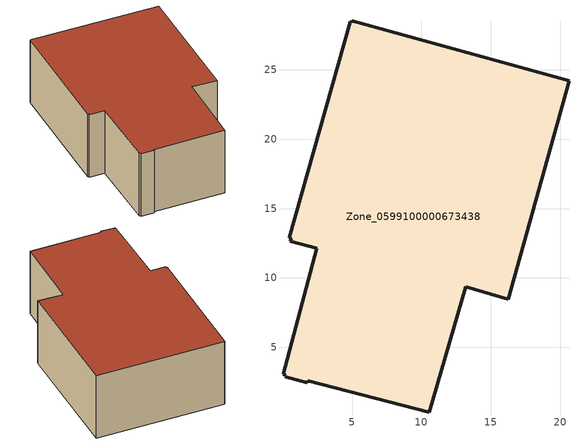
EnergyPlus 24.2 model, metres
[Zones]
Zone_0599100000673438
 floor ground (C_G): 0.18,2.9 0.21,3 0.03,3.05 2.44,12.13 0.55,12.64 0.6,12.85 0.49,12.88 4.88,28.45 4.94,28.43 4.97,28.54 20.63,24.22 16.26,8.46 13.2,9.37 10.56,0.32 1.8,2.59 1.76,2.45 z0
 wall outside (C_F): 4.97,28.54 4.94,28.43 4.88,28.45 0.49,12.88 0.6,12.85 0.55,12.64 2.44,12.13 0.03,3.05 0.21,3 0.18,2.9 1.76,2.45 1.8,2.59 10.56,0.32 13.2,9.37 16.26,8.46 20.63,24.22 4.97,28.54 z0:8.82
 roof outside (C_R): 0.03,3.05 0.21,3 0.18,2.9 1.76,2.45 1.8,2.59 10.56,0.32 13.2,9.37 16.26,8.46 20.63,24.22 4.97,28.54 4.94,28.43 4.88,28.45 0.49,12.88 0.6,12.85 0.55,12.64 2.44,12.13 z8.82
[BUILDING]
Pand.0599100000673438: North Axis=0; Terrain=City; Loads Convergence Tolerance Value=0.04; Temperature Convergence Tolerance Value=0.4; Solar Distribution=FullExterior; Maximum Number of Warmup Days=25; Minimum Number of Warmup Days=1
[Site:Location]
Rotterdam.The.Hague.AP_ZH_NLD Design_Conditions: Latitude=51.96; Longitude=4.45; Time Zone=1; Elevation=-4.5
[SITE:GROUNDTEMPERATURE:BUILDINGSURFACE]
18, 18, 18, 18, 18, 18, 18, 18, 18, 18, 18, 18
[MATERIAL] Thermal Absorptance=0.9; Solar Absorptance=0.7; Visible Absorptance=0.7
Name | Roughness | Thickness | Conductivity | Density | Specific Heat
G.TC.1946 | MediumSmooth | 0.15 | 1 | 540 | 1210
F.TC.1946 | Rough | 0.3 | 0.857143 | 1920 | 840
R.TC.1946 | MediumRough | 0.2 | 0.909091 | 1500 | 1000
[CONSTRUCTION]
C_G: G.TC.1946
C_F: F.TC.1946
C_R: R.TC.1946
[ZONE]
Zone_0599100000673438: Type=1; Multiplier=1; Ceiling Height=Autocalculate; Volume=Autocalculate; Floor Area=autocalculate; Part of Total Floor Area=Yes
[ZONEINFILTRATION:DESIGNFLOWRATE]
Infil_Zone_0599100000673438: Zone or ZoneList or Space or SpaceList=Zone_0599100000673438; Schedule=AlwaysOn; Design Flow Rate Calculation Method=Flow/Area; Flow Rate per Floor Area=0.003; Constant Term Coefficient=1; Temperature Term Coefficient=0; Velocity Term Coefficient=0; Velocity Squared Term Coefficient=0
[HVACTEMPLATE:ZONE:IDEALLOADSAIRSYSTEM]
Zone_0599100000673438: Maximum Heating Supply Air Temperature=50; Minimum Cooling Supply Air Temperature=13; Maximum Heating Supply Air Humidity Ratio=0.0156; Minimum Cooling Supply Air Humidity Ratio=0.0077; Heating Limit=NoLimit; Cooling Limit=NoLimit; Dehumidification Control Type=ConstantSensibleHeatRatio; Cooling Sensible Heat Ratio=0.7; Dehumidification Setpoint=60; Humidification Control Type=None; Humidification Setpoint=30; Outdoor Air Method=None; Outdoor Air Flow Rate per Person=0.00944; Outdoor Air Flow Rate per Zone Floor Area=0; Outdoor Air Flow Rate per Zone=0; Demand Controlled Ventilation Type=None; Outdoor Air Economizer Type=NoEconomizer; Heat Recovery Type=None; Sensible Heat Recovery Effectiveness=0.7; Latent Heat Recovery Effectiveness=0.65
[ZONECONTROL:THERMOSTAT]
ThermostatControl_Zone_0599100000673438: Zone or ZoneList=Zone_0599100000673438; Control Type Schedule=DualSetpointControlType; Control 1=Thermostat_Zone_0599100000673438; Temperature Difference Between Cutout And Setpoint=0
[THERMOSTATSETPOINT:DUALSETPOINT]
Thermostat_Zone_0599100000673438: Heating Setpoint Temperature Schedule=HeatingSetpoint_Zone_0599100000673438; Cooling Setpoint Temperature Schedule=CoolingSetpoint_Zone_0599100000673438
[SCHEDULE:COMPACT]
HeatingSetpoint_Zone_0599100000673438: Through: 12/31, For: AllDays, Until: 24:00, 21
CoolingSetpoint_Zone_0599100000673438: Through: 12/31, For: AllDays, Until: 24:00, 24
DualSetpointControlType: Through: 12/31, For: AllDays, Until: 24:00, 4
AlwaysOn: Through: 12/31, For: AllDays, Until: 24:00, 1
